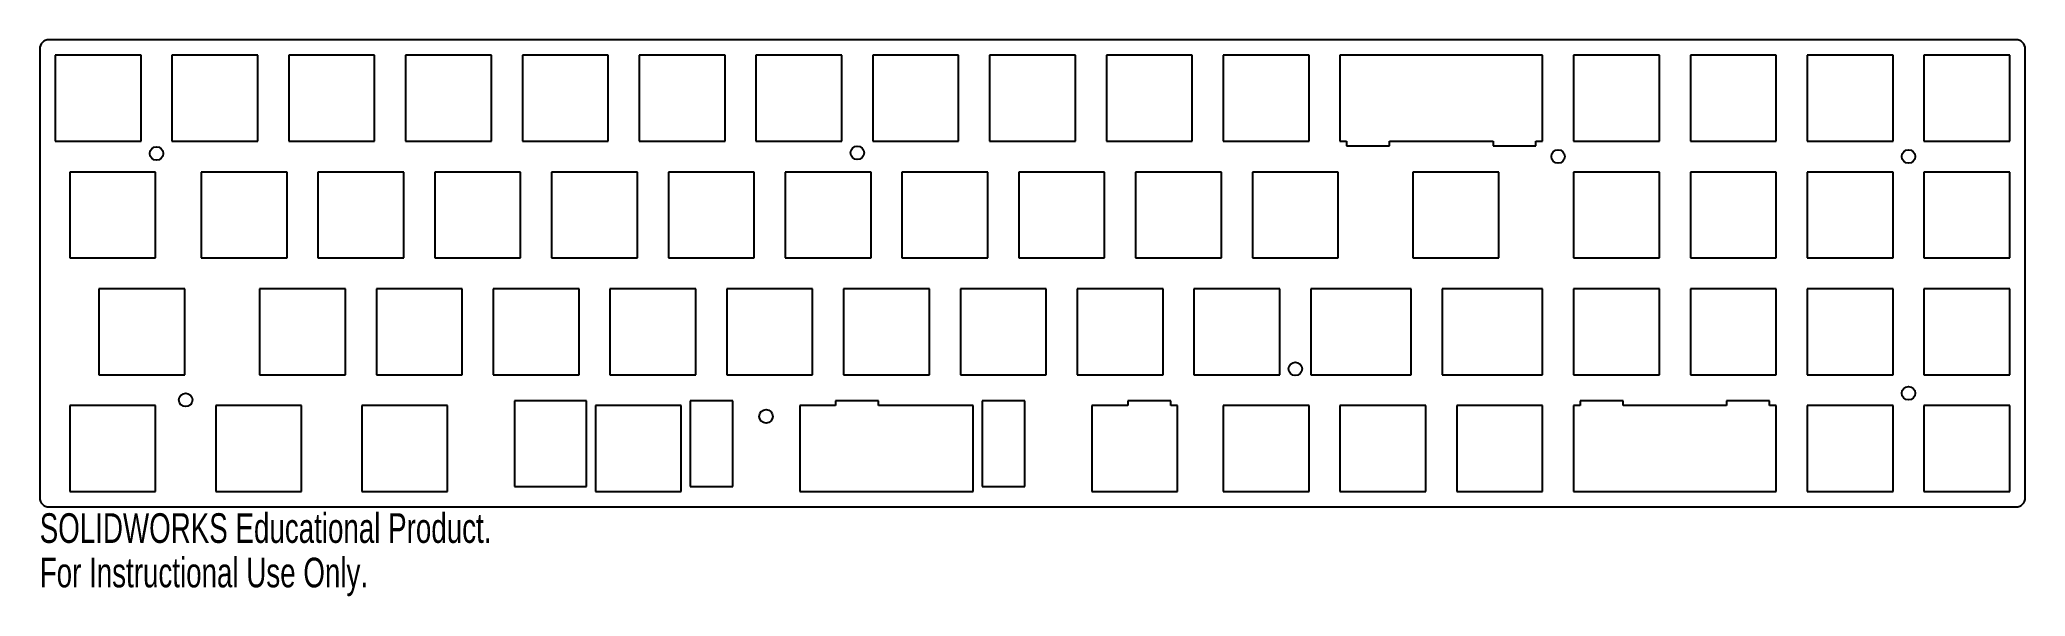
# Model space of a CAD drawing. Header units: millimetres. Extents: x -162 to 162, y -53 to 38.
import ezdxf

# ---------------------------------------------------------------- set-up
doc = ezdxf.new("R2010")
doc.units = ezdxf.units.MM
doc.styles.add('SLDTEXTSTYLE0', font='TXT', dxfattribs={"width": 0.7})

msp = doc.modelspace()

# ---------------------------------------------------------------- linework, layer by layer
at = {"color": 7, "linetype": 'Continuous', "lineweight": 25}
for p, q in [((-161.925, 36.6), (-161.925, -36.6)), ((160.425, 38.1), (-160.425, 38.1)), ((161.925, -36.6), (161.925, 36.6)), ((-145.4, 35.575), (-159.4, 35.575)), ((-159.4, 35.575), (-159.4, 21.575)), ((-145.4, 21.575), (-145.4, 35.575)), ((-126.35, 35.575), (-140.35, 35.575)), ((-140.35, 35.575), (-140.35, 21.575)), ((-126.35, 21.575), (-126.35, 35.575)), ((-107.3, 35.575), (-121.3, 35.575)), ((-121.3, 35.575), (-121.3, 21.575)), ((-107.3, 21.575), (-107.3, 35.575)), ((-88.25, 35.575), (-102.25, 35.575)), ((-102.25, 35.575), (-102.25, 21.575)), ((-88.25, 21.575), (-88.25, 35.575)), ((-69.2, 35.575), (-83.2, 35.575)), ((-83.2, 35.575), (-83.2, 21.575)), ((-69.2, 21.575), (-69.2, 35.575)), ((-50.15, 35.575), (-64.15, 35.575)), ((-64.15, 35.575), (-64.15, 21.575)), ((-50.15, 21.575), (-50.15, 35.575)), ((-31.1, 35.575), (-45.1, 35.575)), ((-45.1, 35.575), (-45.1, 21.575)), ((-31.1, 21.575), (-31.1, 35.575)), ((-12.05, 35.575), (-26.05, 35.575)), ((-26.05, 35.575), (-26.05, 21.575)), ((-12.05, 21.575), (-12.05, 35.575)), ((7, 35.575), (-7, 35.575)), ((-7, 35.575), (-7, 21.575)), ((7, 21.575), (7, 35.575)), ((26.05, 35.575), (12.05, 35.575)), ((12.05, 35.575), (12.05, 21.575)), ((26.05, 21.575), (26.05, 35.575)), ((45.1, 35.575), (31.1, 35.575)), ((31.1, 35.575), (31.1, 21.575)), ((45.1, 21.575), (45.1, 35.575)), ((83.2, 35.575), (50.15, 35.575)), ((50.15, 35.575), (50.15, 21.575)), ((83.2, 21.575), (83.2, 35.575)), ((102.25, 35.575), (88.25, 35.575)), ((88.25, 35.575), (88.25, 21.575)), ((102.25, 21.575), (102.25, 35.575)), ((121.3, 35.575), (107.3, 35.575)), ((107.3, 35.575), (107.3, 21.575)), ((121.3, 21.575), (121.3, 35.575)), ((140.35, 35.575), (126.35, 35.575)), ((126.35, 35.575), (126.35, 21.575)), ((140.35, 21.575), (140.35, 35.575)), ((159.4, 35.575), (145.4, 35.575)), ((145.4, 35.575), (145.4, 21.575)), ((159.4, 21.575), (159.4, 35.575)), ((-159.4, 21.575), (-145.4, 21.575)), ((-140.35, 21.575), (-126.35, 21.575)), ((-121.3, 21.575), (-107.3, 21.575)), ((-102.25, 21.575), (-88.25, 21.575)), ((-83.2, 21.575), (-69.2, 21.575)), ((-64.15, 21.575), (-50.15, 21.575)), ((-45.1, 21.575), (-31.1, 21.575)), ((-26.05, 21.575), (-12.05, 21.575)), ((-7, 21.575), (7, 21.575)), ((12.05, 21.575), (26.05, 21.575)), ((31.1, 21.575), (45.1, 21.575)), ((50.15, 21.575), (51.237, 21.575)), ((51.237, 21.575), (51.237, 20.775)), ((51.237, 20.775), (58.237, 20.775)), ((58.237, 20.775), (58.237, 21.575)), ((58.237, 21.575), (75.113, 21.575)), ((75.113, 21.575), (75.113, 20.775)), ((75.113, 20.775), (82.113, 20.775)), ((82.113, 20.775), (82.113, 21.575)), ((82.113, 21.575), (83.2, 21.575)), ((88.25, 21.575), (102.25, 21.575)), ((107.3, 21.575), (121.3, 21.575)), ((126.35, 21.575), (140.35, 21.575)), ((145.4, 21.575), (159.4, 21.575)), ((-143.01875, 16.525), (-157.01875, 16.525)), ((-157.01875, 16.525), (-157.01875, 2.525)), ((-143.01875, 2.525), (-143.01875, 16.525)), ((-121.5875, 16.525), (-135.5875, 16.525)), ((-135.5875, 16.525), (-135.5875, 2.525)), ((-121.5875, 2.525), (-121.5875, 16.525)), ((-102.5375, 16.525), (-116.5375, 16.525)), ((-116.5375, 16.525), (-116.5375, 2.525)), ((-102.5375, 2.525), (-102.5375, 16.525)), ((-83.4875, 16.525), (-97.4875, 16.525)), ((-97.4875, 16.525), (-97.4875, 2.525)), ((-83.4875, 2.525), (-83.4875, 16.525)), ((-64.4375, 16.525), (-78.4375, 16.525)), ((-78.4375, 16.525), (-78.4375, 2.525)), ((-64.4375, 2.525), (-64.4375, 16.525)), ((-45.3875, 16.525), (-59.3875, 16.525)), ((-59.3875, 16.525), (-59.3875, 2.525)), ((-45.3875, 2.525), (-45.3875, 16.525)), ((-26.3375, 16.525), (-40.3375, 16.525)), ((-40.3375, 16.525), (-40.3375, 2.525)), ((-26.3375, 2.525), (-26.3375, 16.525)), ((-7.2875, 16.525), (-21.2875, 16.525)), ((-21.2875, 16.525), (-21.2875, 2.525)), ((-7.2875, 2.525), (-7.2875, 16.525)), ((11.7625, 16.525), (-2.2375, 16.525)), ((-2.2375, 16.525), (-2.2375, 2.525)), ((11.7625, 2.525), (11.7625, 16.525)), ((30.8125, 16.525), (16.8125, 16.525)), ((16.8125, 16.525), (16.8125, 2.525)), ((30.8125, 2.525), (30.8125, 16.525)), ((49.8625, 16.525), (35.8625, 16.525)), ((35.8625, 16.525), (35.8625, 2.525)), ((49.8625, 2.525), (49.8625, 16.525)), ((76.05625, 16.525), (62.05625, 16.525)), ((62.05625, 16.525), (62.05625, 2.525)), ((76.05625, 2.525), (76.05625, 16.525)), ((102.25, 16.525), (88.25, 16.525)), ((88.25, 16.525), (88.25, 2.525)), ((102.25, 2.525), (102.25, 16.525)), ((121.3, 16.525), (107.3, 16.525)), ((107.3, 16.525), (107.3, 2.525)), ((121.3, 2.525), (121.3, 16.525)), ((140.35, 16.525), (126.35, 16.525)), ((126.35, 16.525), (126.35, 2.525)), ((140.35, 2.525), (140.35, 16.525)), ((159.4, 16.525), (145.4, 16.525)), ((145.4, 16.525), (145.4, 2.525)), ((159.4, 2.525), (159.4, 16.525)), ((-157.01875, 2.525), (-143.01875, 2.525)), ((-135.5875, 2.525), (-121.5875, 2.525)), ((-116.5375, 2.525), (-102.5375, 2.525)), ((-97.4875, 2.525), (-83.4875, 2.525)), ((-78.4375, 2.525), (-64.4375, 2.525)), ((-59.3875, 2.525), (-45.3875, 2.525)), ((-40.3375, 2.525), (-26.3375, 2.525)), ((-21.2875, 2.525), (-7.2875, 2.525)), ((-2.2375, 2.525), (11.7625, 2.525)), ((16.8125, 2.525), (30.8125, 2.525)), ((35.8625, 2.525), (49.8625, 2.525)), ((62.05625, 2.525), (76.05625, 2.525)), ((88.25, 2.525), (102.25, 2.525)), ((107.3, 2.525), (121.3, 2.525)), ((126.35, 2.525), (140.35, 2.525)), ((145.4, 2.525), (159.4, 2.525)), ((-138.25625, -2.525), (-152.25625, -2.525)), ((-152.25625, -2.525), (-152.25625, -16.525)), ((-138.25625, -16.525), (-138.25625, -2.525)), ((-112.0625, -2.525), (-126.0625, -2.525)), ((-126.0625, -2.525), (-126.0625, -16.525)), ((-112.0625, -16.525), (-112.0625, -2.525)), ((-93.0125, -2.525), (-107.0125, -2.525)), ((-107.0125, -2.525), (-107.0125, -16.525)), ((-93.0125, -16.525), (-93.0125, -2.525)), ((-73.9625, -2.525), (-87.9625, -2.525)), ((-87.9625, -2.525), (-87.9625, -16.525)), ((-73.9625, -16.525), (-73.9625, -2.525)), ((-54.9125, -2.525), (-68.9125, -2.525)), ((-68.9125, -2.525), (-68.9125, -16.525)), ((-54.9125, -16.525), (-54.9125, -2.525)), ((-35.8625, -2.525), (-49.8625, -2.525)), ((-49.8625, -2.525), (-49.8625, -16.525)), ((-35.8625, -16.525), (-35.8625, -2.525)), ((-16.8125, -2.525), (-30.8125, -2.525)), ((-30.8125, -2.525), (-30.8125, -16.525)), ((-16.8125, -16.525), (-16.8125, -2.525)), ((2.2375, -2.525), (-11.7625, -2.525)), ((-11.7625, -2.525), (-11.7625, -16.525)), ((2.2375, -16.525), (2.2375, -2.525)), ((21.2875, -2.525), (7.2875, -2.525)), ((7.2875, -2.525), (7.2875, -16.525)), ((21.2875, -16.525), (21.2875, -2.525)), ((40.3375, -2.525), (26.3375, -2.525)), ((26.3375, -2.525), (26.3375, -16.525)), ((40.3375, -16.525), (40.3375, -2.525)), ((61.76875, -2.525), (45.3875, -2.525)), ((45.3875, -2.525), (45.3875, -16.525)), ((61.76875, -16.525), (61.76875, -2.525)), ((83.2, -2.525), (66.81875, -2.525)), ((66.81875, -2.525), (66.81875, -16.525)), ((83.2, -16.525), (83.2, -2.525)), ((102.25, -2.525), (88.25, -2.525)), ((88.25, -2.525), (88.25, -16.525)), ((102.25, -16.525), (102.25, -2.525)), ((121.3, -2.525), (107.3, -2.525)), ((107.3, -2.525), (107.3, -16.525)), ((121.3, -16.525), (121.3, -2.525)), ((140.35, -2.525), (126.35, -2.525)), ((126.35, -2.525), (126.35, -16.525)), ((140.35, -16.525), (140.35, -2.525)), ((159.4, -2.525), (145.4, -2.525)), ((145.4, -2.525), (145.4, -16.525)), ((159.4, -16.525), (159.4, -2.525)), ((-152.25625, -16.525), (-138.25625, -16.525)), ((-126.0625, -16.525), (-112.0625, -16.525)), ((-107.0125, -16.525), (-93.0125, -16.525)), ((-87.9625, -16.525), (-73.9625, -16.525)), ((-68.9125, -16.525), (-54.9125, -16.525)), ((-49.8625, -16.525), (-35.8625, -16.525)), ((-30.8125, -16.525), (-16.8125, -16.525)), ((-11.7625, -16.525), (2.2375, -16.525)), ((7.2875, -16.525), (21.2875, -16.525)), ((26.3375, -16.525), (40.3375, -16.525)), ((45.3875, -16.525), (61.76875, -16.525)), ((66.81875, -16.525), (83.2, -16.525)), ((88.25, -16.525), (102.25, -16.525)), ((107.3, -16.525), (121.3, -16.525)), ((126.35, -16.525), (140.35, -16.525)), ((145.4, -16.525), (159.4, -16.525)), ((-143.01875, -21.575), (-157.01875, -21.575)), ((-157.01875, -21.575), (-157.01875, -35.575)), ((-143.01875, -35.575), (-143.01875, -21.575)), ((-119.20625, -21.575), (-133.20625, -21.575)), ((-133.20625, -21.575), (-133.20625, -35.575)), ((-119.20625, -35.575), (-119.20625, -21.575)), ((-95.39375, -21.575), (-109.39375, -21.575)), ((-109.39375, -21.575), (-109.39375, -35.575)), ((-95.39375, -35.575), (-95.39375, -21.575)), ((-72.73175, -20.775), (-84.4625, -20.775)), ((-84.4625, -20.775), (-84.4625, -34.775)), ((-72.73175, -34.775), (-72.73175, -20.775)), ((-71.29375, -21.575), (-71.29375, -35.575)), ((-57.29375, -21.575), (-71.29375, -21.575)), ((-57.29375, -35.575), (-57.29375, -21.575)), ((-55.85575, -20.775), (-55.85575, -34.775)), ((-48.85575, -20.775), (-55.85575, -20.775)), ((-48.85575, -34.775), (-48.85575, -20.775)), ((-32.10675, -21.575), (-37.95625, -21.575)), ((-37.95625, -21.575), (-37.95625, -35.575)), ((-32.10675, -20.775), (-32.10675, -21.575)), ((-25.10675, -20.775), (-32.10675, -20.775)), ((-25.10675, -21.575), (-25.10675, -20.775)), ((-9.66875, -21.575), (-25.10675, -21.575)), ((-9.66875, -35.575), (-9.66875, -21.575)), ((-8.23075, -20.775), (-8.23075, -34.775)), ((-1.23075, -20.775), (-8.23075, -20.775)), ((-1.23075, -34.775), (-1.23075, -20.775)), ((15.55, -21.575), (9.66875, -21.575)), ((9.66875, -21.575), (9.66875, -35.575)), ((15.55, -20.775), (15.55, -21.575)), ((22.55, -20.775), (15.55, -20.775)), ((22.55, -21.575), (22.55, -20.775)), ((23.66875, -21.575), (22.55, -21.575)), ((23.66875, -35.575), (23.66875, -21.575)), ((45.1, -21.575), (31.1, -21.575)), ((31.1, -21.575), (31.1, -35.575)), ((45.1, -35.575), (45.1, -21.575)), ((64.15, -21.575), (50.15, -21.575)), ((50.15, -21.575), (50.15, -35.575)), ((64.15, -35.575), (64.15, -21.575)), ((83.2, -21.575), (69.2, -21.575)), ((69.2, -21.575), (69.2, -35.575)), ((83.2, -35.575), (83.2, -21.575)), ((89.337, -21.575), (88.25, -21.575)), ((88.25, -21.575), (88.25, -35.575)), ((89.337, -20.775), (89.337, -21.575)), ((96.337, -20.775), (89.337, -20.775)), ((96.337, -21.575), (96.337, -20.775)), ((113.213, -21.575), (96.337, -21.575)), ((120.213, -20.775), (113.213, -20.775)), ((113.213, -20.775), (113.213, -21.575)), ((120.213, -21.575), (120.213, -20.775)), ((121.3, -21.575), (120.213, -21.575)), ((121.3, -35.575), (121.3, -21.575)), ((140.35, -21.575), (126.35, -21.575)), ((126.35, -21.575), (126.35, -35.575)), ((140.35, -35.575), (140.35, -21.575)), ((159.4, -21.575), (145.4, -21.575)), ((145.4, -21.575), (145.4, -35.575)), ((159.4, -35.575), (159.4, -21.575)), ((-157.01875, -35.575), (-143.01875, -35.575)), ((-133.20625, -35.575), (-119.20625, -35.575)), ((-109.39375, -35.575), (-95.39375, -35.575)), ((-84.4625, -34.775), (-72.73175, -34.775)), ((-71.29375, -35.575), (-57.29375, -35.575)), ((-55.85575, -34.775), (-48.85575, -34.775)), ((-37.95625, -35.575), (-9.66875, -35.575)), ((-8.23075, -34.775), (-1.23075, -34.775)), ((9.66875, -35.575), (23.66875, -35.575)), ((31.1, -35.575), (45.1, -35.575)), ((50.15, -35.575), (64.15, -35.575)), ((69.2, -35.575), (83.2, -35.575)), ((88.25, -35.575), (121.3, -35.575)), ((126.35, -35.575), (140.35, -35.575)), ((145.4, -35.575), (159.4, -35.575)), ((-160.425, -38.1), (160.425, -38.1))]:
    msp.add_line(p, q, dxfattribs=at)
for centre in [(-142.875, 19.55), (-28.575, 19.65), (85.725, 19.05), (142.875, 19.05), (42.865, -15.58), (142.875, -19.55), (-138.115, -20.64), (-43.455, -23.32)]:
    msp.add_circle(centre, 1.1, dxfattribs=at)
for centre, start, end in [((-160.425, 36.6), 90, 180), ((160.425, 36.6), 360, 90), ((-160.425, -36.6), 180, 270), ((160.425, -36.6), 270, 0)]:
    msp.add_arc(centre, 1.5, start, end, dxfattribs=at)

# ---------------------------------------------------------------- texts
at = {"color": 7, "linetype": 'Continuous', "char_height": 4.83362, "attachment_point": 1, "style": 'SLDTEXTSTYLE0'}
for s, insert in [('SOLIDWORKS Educational Product.', (-161.925, -39.11957)), ('For Instructional Use Only.', (-161.925, -46.37))]:
    msp.add_mtext(s, dxfattribs=dict(at, insert=insert))

doc.saveas('drawing.dxf')
